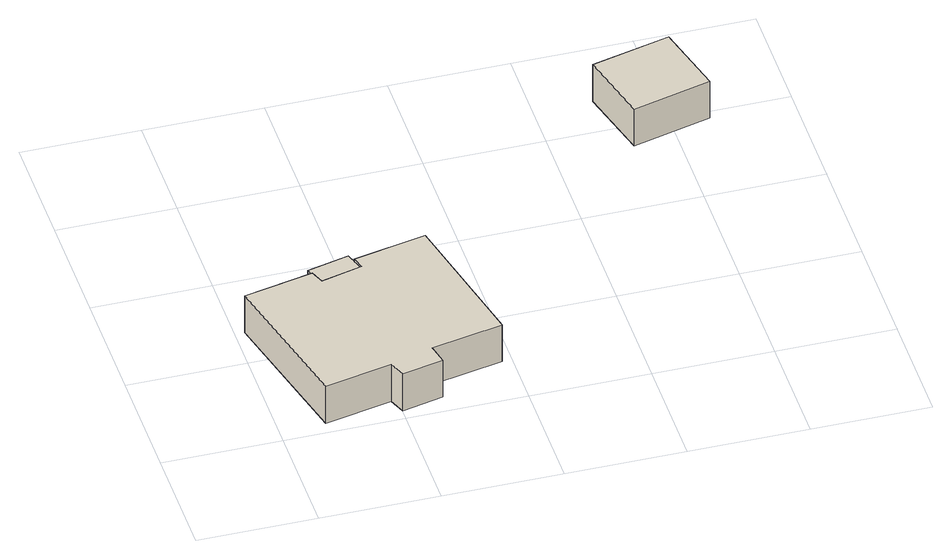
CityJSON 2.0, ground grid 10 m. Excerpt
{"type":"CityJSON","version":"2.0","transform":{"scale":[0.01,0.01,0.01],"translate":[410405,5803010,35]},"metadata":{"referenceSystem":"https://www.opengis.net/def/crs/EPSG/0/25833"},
"CityObjects":{
"building1":{"type":"Building","attributes":{"Gemeindeschluessel":"11000009","BezugspunktDach":"2200","function":"31001_2074","measuredHeight":3.7,"storeysAboveGround":1},"address":[{"country":"Germany","locality":"Berlin","thoroughfareNumber":"38","thoroughfareName":"Wernsdorfer Straße"}],"geometry":[{"type":"Solid","lod":"1","boundaries":[[[[0,1,2,3,4,5,6,7,8,9,10,11]],[[12,13,14,15,16,17,18,19,20,21,22,23]],[[12,23,11,10]],[[13,12,10,9]],[[14,13,9,8]],[[15,14,8,7]],[[16,15,7,6]],[[17,16,6,5]],[[18,17,5,4]],[[19,18,4,3]],[[20,19,3,2]],[[21,20,2,1]],[[22,21,1,0]],[[23,22,0,11]]]]}]},
"building2":{"type":"Building","attributes":{"Gemeindeschluessel":"11000009","BezugspunktDach":"2200","function":"51009_1610","measuredHeight":3.44,"storeysAboveGround":0},"address":[{"country":"Germany","locality":"Berlin"}],"geometry":[{"type":"Solid","lod":"1","boundaries":[[[[24,25,26,27,28,29]],[[30,31,32,33,34,35]],[[30,35,29,28]],[[31,30,28,27]],[[32,31,27,26]],[[33,32,26,25]],[[34,33,25,24]],[[35,34,24,29]]]]}]},
"building3":{"type":"Building","attributes":{"Gemeindeschluessel":"11000009","BezugspunktDach":"2200","function":"31001_2520","measuredHeight":3.7,"storeysAboveGround":1},"address":[{"country":"Germany","locality":"Berlin","thoroughfareNumber":"38 (14)","thoroughfareName":"Wernsdorfer Straße"}],"geometry":[{"type":"Solid","lod":"1","boundaries":[[[[36,37,38,39]],[[40,41,42,43]],[[40,43,39,38]],[[41,40,38,37]],[[42,41,37,36]],[[43,42,36,39]]]]}]}
},
"vertices":[
[379,114,404],[948,235,404],[1000,97,404],[1349,176,404],[1311,346,404],[1916,471,404],[1644,1702,404],[1029,1571,404],[1061,1470,404],[712,1380,404],[666,1495,404],[80,1371,404],[666,1495,34],[712,1380,34],[1061,1470,34],[1029,1571,34],[1644,1702,34],[1916,471,34],[1311,346,34],[1349,176,34],[1000,97,34],[948,235,34],[379,114,34],[80,1371,34],
[666,1495,382],[712,1380,382],[1061,1470,382],[1029,1571,382],[1004,1649,382],[647,1561,382],[1004,1649,38],[1029,1571,38],[1061,1470,38],[712,1380,38],[666,1495,38],[647,1561,38],
[3645,2745,407],[4310,2914,407],[4152,3536,407],[3487,3368,407],[4152,3536,37],[4310,2914,37],[3645,2745,37],[3487,3368,37]
]}
